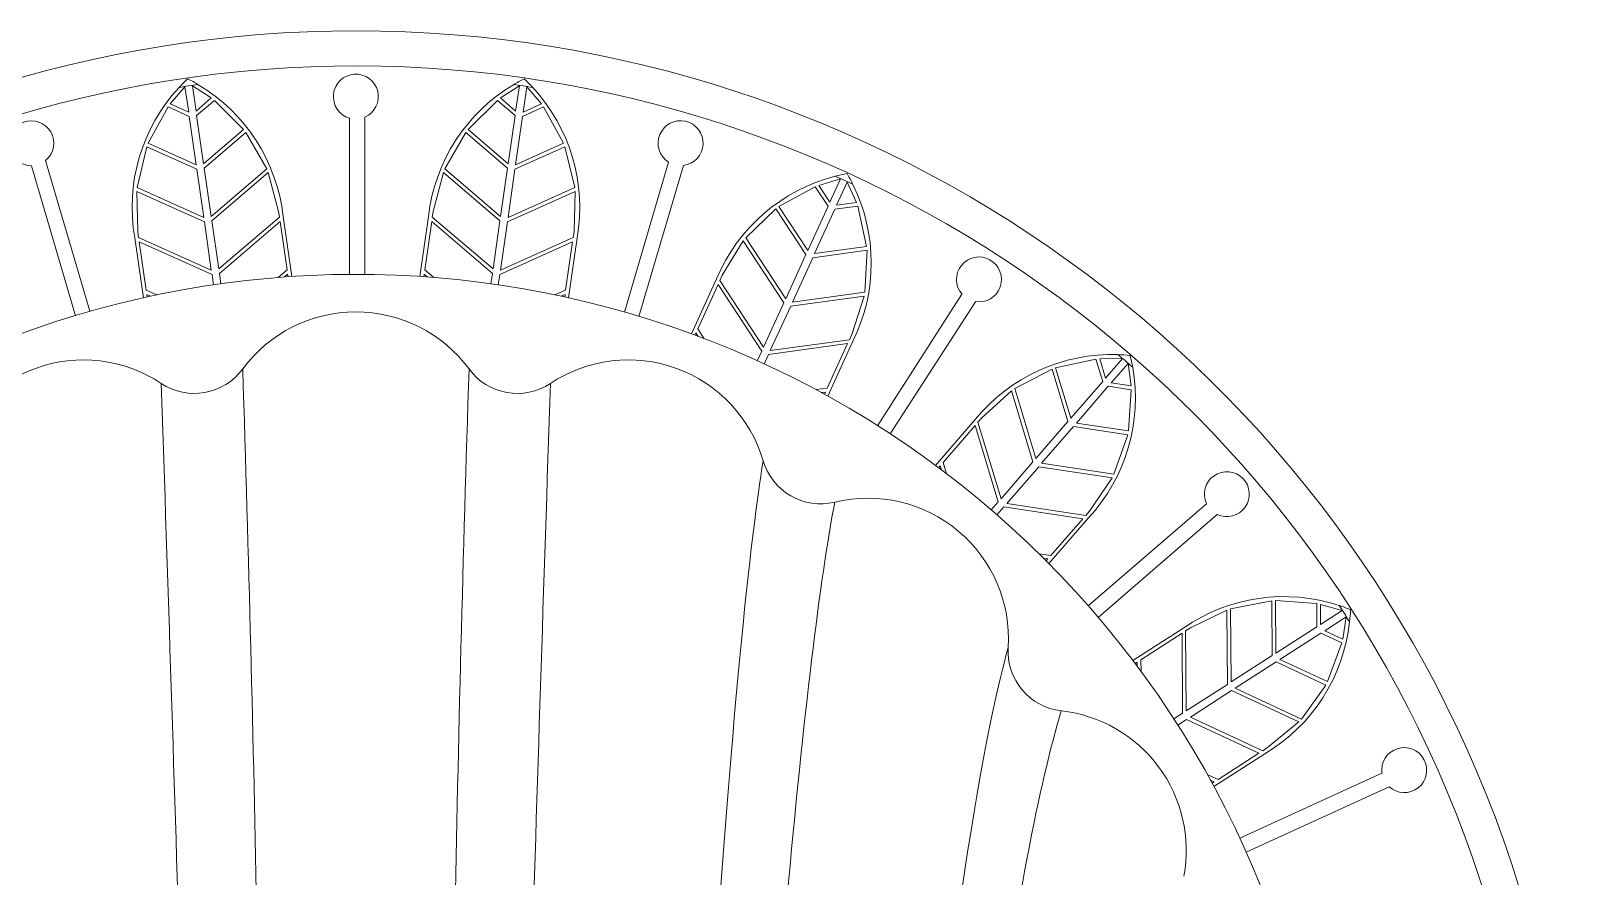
# Model space of a CAD drawing. Header units: millimetres. Extents: x -18512 to 101824, y -95768 to 52898.
# Drawn here: x 16634.44 to 16675.55, y -58143.49 to -58120.96 of the extents above; entities that cross this region are included whole.
import ezdxf

# ---------------------------------------------------------------- set-up
doc = ezdxf.new("R2010")
doc.units = ezdxf.units.MM
doc.header["$LTSCALE"] = 25
doc.layers.get('0').update_dxf_attribs({"color": 254, "lineweight": 0})
doc.layers.add('027 Sanitry Ware', color=1, linetype='Continuous', lineweight=0)

# ---------------------------------------------------------------- blocks, each defined once
blk = doc.blocks.new('SE2')
at = {"layer": '027 Sanitry Ware', "linetype": 'Continuous'}
for p, q in [((111.718, 73.157), (112.238, 72.019)), ((112.349, 72.07), (111.826, 73.215)), ((111.824, 71.812), (111.561, 72.22)), ((110.47, 70.887), (109.646, 71.838)), ((109.559, 71.753), (110.378, 70.807)), ((110.552, 71.571), (110.814, 71.163)), ((110.039, 70.491), (109.672, 70.809)), ((107.883, 69.796), (108.935, 69.12)), ((109.001, 69.222), (107.942, 69.903)), ((108.886, 69.902), (109.253, 69.585)), ((108.699, 68.722), (108.257, 68.923)), ((107.759, 67.832), (108.2, 67.63)), ((108.06, 67.211), (106.852, 67.566)), ((106.825, 67.447), (108.026, 67.095)), ((107.911, 66.646), (107.431, 66.715)), ((107.26, 65.527), (107.74, 65.458)), ((107.724, 65.017), (106.465, 65.017)), ((106.473, 64.895), (107.724, 64.895)), ((107.74, 64.432), (107.26, 64.363)), ((107.431, 63.176), (107.911, 63.245)), ((108.019, 62.817), (106.812, 62.462)), ((106.853, 62.348), (108.054, 62.7))]:
    blk.add_line(p, q, dxfattribs=at)
at = {"layer": '027 Sanitry Ware', "color": 8, "linetype": 'Continuous'}
for p, q in [((110.365, 72.665), (110.415, 72.838)), ((110.415, 72.838), (110.526, 72.666)), ((110.576, 72.699), (110.466, 72.871)), ((110.466, 72.871), (110.644, 72.844)), ((110.644, 72.844), (110.576, 72.699)), ((110.674, 72.837), (110.596, 72.669)), ((110.984, 72.722), (110.674, 72.837)), ((110.359, 72.635), (110.335, 72.305)), ((110.545, 72.636), (110.359, 72.635)), ((110.526, 72.666), (110.365, 72.665)), ((110.756, 72.308), (110.545, 72.636)), ((110.596, 72.669), (110.807, 72.34)), ((110.807, 72.34), (110.984, 72.722)), ((111.011, 72.708), (110.826, 72.31)), ((111.284, 72.512), (111.011, 72.708)), ((111.037, 71.982), (111.284, 72.512)), ((111.307, 72.491), (111.056, 71.952)), ((111.512, 72.242), (111.307, 72.491)), ((110.335, 72.305), (110.756, 72.308)), ((110.775, 72.278), (110.337, 72.275)), ((110.337, 72.275), (110.401, 71.945)), ((110.986, 71.95), (110.775, 72.278)), ((110.826, 72.31), (111.037, 71.982)), ((111.267, 71.624), (111.537, 72.203)), ((111.286, 71.594), (111.556, 72.173)), ((111.537, 72.203), (111.512, 72.242)), ((111.556, 72.173), (111.767, 71.845)), ((110.401, 71.945), (110.986, 71.95)), ((111.006, 71.92), (110.411, 71.915)), ((110.411, 71.915), (110.553, 71.625)), ((111.217, 71.591), (111.006, 71.92)), ((111.056, 71.952), (111.267, 71.624)), ((111.767, 71.845), (111.727, 71.759)), ((111.772, 71.784), (111.786, 71.815)), ((111.786, 71.815), (111.797, 71.798)), ((110.553, 71.625), (110.578, 71.586)), ((110.578, 71.586), (111.217, 71.591)), ((110.597, 71.557), (111.236, 71.561)), ((110.808, 71.228), (110.597, 71.557)), ((111.236, 71.561), (111.281, 71.491)), ((111.332, 71.523), (111.286, 71.594)), ((108.438, 71.125), (108.616, 71.15)), ((108.616, 71.15), (108.592, 70.991)), ((108.647, 71.151), (108.619, 70.967)), ((108.977, 71.128), (108.647, 71.151)), ((110.902, 71.229), (110.808, 71.228)), ((110.827, 71.198), (110.861, 71.199)), ((110.838, 71.181), (110.827, 71.198)), ((108.399, 70.899), (108.398, 71.08)), ((108.398, 71.08), (108.553, 70.945)), ((108.592, 70.991), (108.438, 71.125)), ((108.914, 70.712), (108.977, 71.128)), ((109.007, 71.122), (108.941, 70.689)), ((109.324, 71.011), (109.007, 71.122)), ((108.553, 70.945), (108.399, 70.899)), ((108.58, 70.922), (108.402, 70.868)), ((108.875, 70.666), (108.58, 70.922)), ((108.619, 70.967), (108.914, 70.712)), ((109.236, 70.433), (109.324, 71.011)), ((109.352, 70.997), (109.263, 70.41)), ((109.619, 70.816), (109.352, 70.997)), ((108.402, 70.868), (108.472, 70.545)), ((109.558, 70.154), (109.654, 70.786)), ((109.654, 70.786), (109.619, 70.816)), ((108.472, 70.545), (108.875, 70.666)), ((108.941, 70.689), (109.236, 70.433)), ((109.585, 70.131), (109.68, 70.762)), ((109.68, 70.762), (109.975, 70.507)), ((108.902, 70.643), (108.482, 70.517)), ((109.197, 70.388), (108.902, 70.643)), ((108.482, 70.517), (108.637, 70.219)), ((109.263, 70.41), (109.558, 70.154)), ((109.975, 70.507), (109.961, 70.414)), ((109.997, 70.45), (110.002, 70.484)), ((110.002, 70.484), (110.018, 70.47)), ((108.637, 70.219), (109.197, 70.388)), ((109.224, 70.364), (108.655, 70.193)), ((109.519, 70.109), (109.224, 70.364)), ((108.655, 70.193), (108.872, 69.954)), ((108.907, 69.924), (109.519, 70.109)), ((108.934, 69.901), (109.545, 70.085)), ((109.545, 70.085), (109.609, 70.03)), ((109.648, 70.076), (109.585, 70.131)), ((108.872, 69.954), (108.907, 69.924)), ((109.229, 69.645), (108.934, 69.901)), ((109.319, 69.672), (109.229, 69.645)), ((109.256, 69.622), (109.288, 69.632)), ((109.271, 69.609), (109.256, 69.622)), ((106.984, 68.878), (107.148, 68.952)), ((107.148, 68.952), (107.17, 68.793)), ((107.501, 69.033), (107.177, 68.963)), ((107.177, 68.963), (107.202, 68.778)), ((107.557, 68.616), (107.501, 69.033)), ((107.866, 69.019), (107.53, 69.036)), ((107.53, 69.036), (107.59, 68.601)), ((107.945, 68.439), (107.866, 69.019)), ((108.204, 68.915), (107.897, 69.013)), ((107.897, 69.013), (107.977, 68.425)), ((107.011, 68.651), (106.959, 68.824)), ((106.959, 68.824), (107.145, 68.739)), ((107.17, 68.793), (106.984, 68.878)), ((108.246, 68.895), (108.204, 68.915)), ((108.332, 68.262), (108.246, 68.895)), ((108.278, 68.881), (108.633, 68.718)), ((108.364, 68.248), (108.278, 68.881)), ((107.145, 68.739), (107.011, 68.651)), ((107.177, 68.724), (107.022, 68.622)), ((107.532, 68.562), (107.177, 68.724)), ((107.202, 68.778), (107.557, 68.616)), ((108.633, 68.718), (108.646, 68.625)), ((108.67, 68.67), (108.666, 68.704)), ((108.666, 68.704), (108.684, 68.695)), ((107.022, 68.622), (107.18, 68.331)), ((107.18, 68.331), (107.532, 68.562)), ((107.59, 68.601), (107.945, 68.439)), ((107.565, 68.547), (107.198, 68.307)), ((107.92, 68.385), (107.565, 68.547)), ((107.198, 68.307), (107.43, 68.065)), ((107.43, 68.065), (107.92, 68.385)), ((107.952, 68.37), (107.455, 68.045)), ((108.307, 68.208), (107.952, 68.37)), ((107.977, 68.425), (108.332, 68.262)), ((107.772, 67.858), (108.307, 68.208)), ((107.805, 67.844), (108.339, 68.193)), ((108.339, 68.193), (108.416, 68.158)), ((108.441, 68.213), (108.364, 68.248)), ((107.455, 68.045), (107.73, 67.878)), ((107.73, 67.878), (107.772, 67.858)), ((108.16, 67.681), (107.805, 67.844)), ((108.239, 67.733), (108.16, 67.681)), ((108.192, 67.667), (108.221, 67.685)), ((108.211, 67.658), (108.192, 67.667)), ((107.028, 66.697), (106.702, 66.618)), ((107.267, 66.163), (107.028, 66.697)), ((107.382, 66.692), (107.06, 66.7)), ((107.06, 66.7), (107.302, 66.158)), ((106.674, 66.607), (106.383, 66.448)), ((106.846, 66.223), (106.674, 66.607)), ((106.702, 66.618), (106.881, 66.218)), ((107.428, 66.685), (107.382, 66.692)), ((107.689, 66.102), (107.428, 66.685)), ((107.463, 66.68), (107.849, 66.624)), ((107.724, 66.097), (107.463, 66.68)), ((107.849, 66.624), (107.888, 66.538)), ((107.898, 66.588), (107.884, 66.619)), ((107.884, 66.619), (107.905, 66.617)), ((106.221, 66.313), (106.359, 66.43)), ((106.359, 66.43), (106.424, 66.284)), ((106.383, 66.448), (106.459, 66.279)), ((106.311, 66.102), (106.213, 66.254)), ((106.213, 66.254), (106.416, 66.224)), ((106.424, 66.284), (106.221, 66.313)), ((106.416, 66.224), (106.311, 66.102)), ((106.451, 66.219), (106.33, 66.078)), ((106.837, 66.164), (106.451, 66.219)), ((106.459, 66.279), (106.846, 66.223)), ((106.881, 66.218), (107.267, 66.163)), ((106.564, 65.844), (106.837, 66.164)), ((106.872, 66.159), (106.588, 65.825)), ((107.259, 66.103), (106.872, 66.159)), ((106.879, 65.658), (107.259, 66.103)), ((107.294, 66.098), (106.908, 65.646)), ((107.68, 66.043), (107.294, 66.098)), ((107.302, 66.158), (107.689, 66.102)), ((107.807, 66.085), (107.724, 66.097)), ((106.33, 66.078), (106.564, 65.844)), ((107.266, 65.557), (107.68, 66.043)), ((107.301, 65.552), (107.715, 66.038)), ((107.715, 66.038), (107.799, 66.026)), ((106.588, 65.825), (106.879, 65.658)), ((106.908, 65.646), (107.22, 65.563)), ((107.22, 65.563), (107.266, 65.557)), ((107.687, 65.496), (107.301, 65.552)), ((107.748, 65.568), (107.687, 65.496)), ((107.722, 65.491), (107.744, 65.517)), ((107.742, 65.488), (107.722, 65.491)), ((107.301, 64.339), (107.687, 64.394)), ((107.687, 64.394), (107.748, 64.323)), ((107.722, 64.399), (107.742, 64.402)), ((107.744, 64.373), (107.722, 64.399)), ((106.879, 64.232), (106.588, 64.065)), ((107.259, 63.787), (106.879, 64.232)), ((107.22, 64.327), (106.908, 64.244)), ((106.908, 64.244), (107.294, 63.792)), ((107.266, 64.334), (107.22, 64.327)), ((107.68, 63.848), (107.266, 64.334)), ((107.715, 63.853), (107.301, 64.339)), ((106.564, 64.047), (106.33, 63.813)), ((106.837, 63.727), (106.564, 64.047)), ((106.588, 64.065), (106.872, 63.732)), ((107.799, 63.865), (107.715, 63.853)), ((106.213, 63.637), (106.311, 63.788)), ((106.311, 63.788), (106.416, 63.666)), ((106.33, 63.813), (106.451, 63.671)), ((106.872, 63.732), (107.259, 63.787)), ((107.302, 63.733), (107.06, 63.191)), ((107.294, 63.792), (107.68, 63.848)), ((107.689, 63.788), (107.302, 63.733)), ((107.428, 63.205), (107.689, 63.788)), ((107.463, 63.21), (107.724, 63.794)), ((107.724, 63.794), (107.807, 63.805)), ((106.416, 63.666), (106.213, 63.637)), ((106.459, 63.612), (106.383, 63.442)), ((106.451, 63.671), (106.837, 63.727)), ((106.846, 63.667), (106.459, 63.612)), ((106.674, 63.283), (106.846, 63.667)), ((106.881, 63.672), (106.702, 63.272)), ((107.267, 63.728), (106.881, 63.672)), ((107.028, 63.194), (107.267, 63.728)), ((106.221, 63.577), (106.424, 63.607)), ((106.359, 63.46), (106.221, 63.577)), ((106.424, 63.607), (106.359, 63.46)), ((106.383, 63.442), (106.674, 63.283)), ((106.702, 63.272), (107.028, 63.194)), ((107.849, 63.266), (107.463, 63.21)), ((107.888, 63.352), (107.849, 63.266)), ((107.884, 63.271), (107.898, 63.302)), ((107.905, 63.274), (107.884, 63.271)), ((107.06, 63.191), (107.382, 63.199)), ((107.382, 63.199), (107.428, 63.205))]:
    blk.add_line(p, q, dxfattribs=at)
at = {"layer": '027 Sanitry Ware', "linetype": 'Continuous'}
for centre, radius, start, end in [((115.523, 64.945), 9.75, 36.9414, 322.9997), ((115.523, 64.945), 9.469, 38.7091, 321.127), ((111.692, 73.335), 0.18, 318.0402, 278.5169), ((111.714, 72.372), 1.411, 157.7726, 161.7407), ((115.523, 64.945), 9.404, 122.2516, 123.202), ((110.351, 71.496), 1.411, 83.7137, 87.6819), ((110.351, 71.496), 1.411, 30.9027, 83.7137), ((111.714, 72.372), 1.411, 161.7407, 214.5518), ((115.523, 64.945), 7.8, 56.7986, 303.5213), ((109.483, 71.916), 0.18, 334.4038, 294.8806), ((112.336, 70.466), 1.125, 79.5001, 173.6083), ((115.523, 64.945), 9.404, 138.6152, 139.5656), ((108.715, 69.773), 1.411, 100.0774, 104.0456), ((108.715, 69.773), 1.411, 47.2664, 100.0774), ((109.776, 70.997), 1.411, 178.1044, 230.9155), ((109.776, 70.997), 1.411, 174.1363, 178.1044), ((110.741, 70.645), 0.48, 266.3917, 353.6083), ((110.64, 69.043), 1.125, 86.3917, 193.6083), ((107.764, 69.932), 0.18, 350.7675, 311.2442), ((107.631, 67.659), 1.411, 63.63, 116.441), ((107.631, 67.659), 1.411, 116.441, 120.4092), ((115.523, 64.945), 9.404, 154.9789, 155.9293), ((108.304, 69.133), 1.411, 190.4999, 194.468), ((108.304, 69.133), 1.411, 194.468, 247.2791), ((109.08, 68.665), 0.48, 286.3917, 13.6083), ((109.533, 67.126), 1.125, 106.3917, 213.6083), ((106.673, 67.544), 0.18, 7.1311, 327.6078), ((107.186, 65.326), 1.411, 79.9936, 132.8046), ((108.196, 66.237), 0.48, 306.3917, 33.6083), ((107.186, 65.326), 1.411, 132.8046, 136.7728), ((115.523, 64.945), 9.404, 171.3425, 172.2929), ((107.416, 66.929), 1.411, 206.8635, 210.8316), ((107.416, 66.929), 1.411, 210.8316, 263.6427), ((109.148, 64.945), 1.125, 126.3917, 233.6083), ((106.3, 64.945), 0.18, 23.4947, 343.9715), ((107.416, 62.961), 1.411, 96.3573, 149.1683), ((108.196, 63.653), 0.48, 326.3917, 53.6083), ((107.416, 62.961), 1.411, 149.1683, 153.1365), ((115.523, 64.945), 9.404, 187.7061, 188.6565), ((107.186, 64.565), 1.411, 223.2272, 227.1953), ((107.186, 64.565), 1.411, 227.1953, 280.0064), ((109.533, 62.765), 1.125, 146.3917, 253.6083), ((106.673, 62.347), 0.18, 39.8584, 0.3351)]:
    blk.add_arc(centre, radius, start, end, dxfattribs=at)
at = {"layer": '027 Sanitry Ware', "color": 8, "linetype": 'Continuous'}
for centre, radius, start, end in [((158.236, 1538.612), 1472.946, 268.068706, 268.257404), ((119.542, 410.054), 344.381, 268.15941, 268.90204), ((119.542, -280.164), 344.381, 91.09825, 91.84059), ((158.236, -1408.722), 1472.946, 91.741946, 91.931294)]:
    blk.add_arc(centre, radius, start, end, dxfattribs=at)
for points, knots in [([(111.218, 70.591), (111.79, 70.416), (112.789, 70.225), (115.585, 69.827), (117.383, 69.62), (121.649, 69.206), (124.119, 68.999), (129.538, 68.606), (132.488, 68.42), (138.616, 68.091), (141.794, 67.947), (148.089, 67.721), (151.205, 67.639), (157.08, 67.547), (159.836, 67.537), (163.292, 67.578), (164.248, 67.596), (165.144, 67.62)], [0, 0, 0, 0, 0.134911, 0.134911, 0.269822, 0.269822, 0.404733, 0.404733, 0.539644, 0.539644, 0.674555, 0.674555, 0.809466, 0.809466, 0.944377, 0.944377, 1, 1, 1, 1]), ([(110.711, 70.166), (111.298, 70.003), (112.32, 69.827), (115.17, 69.459), (116.999, 69.267), (120.124, 68.991), (121.149, 68.907), (122.231, 68.823)], [0, 0, 0, 0, 0.1345757, 0.1345757, 0.2691513, 0.2691513, 0.3287129, 0.3287129, 0.3287129, 0.3287129]), ([(109.546, 68.778), (110.168, 68.659), (111.243, 68.529), (114.218, 68.26), (116.12, 68.119), (120.602, 67.838), (123.184, 67.697), (128.817, 67.431), (131.869, 67.304), (138.185, 67.081), (141.449, 66.983), (147.906, 66.83), (151.097, 66.774), (157.124, 66.711), (159.958, 66.705), (163.683, 66.734), (164.81, 66.748), (165.858, 66.769)], [0, 0, 0, 0, 0.133828, 0.133828, 0.267656, 0.267656, 0.401484, 0.401484, 0.535312, 0.535312, 0.66914, 0.66914, 0.802967, 0.802967, 0.936795, 0.936795, 1, 1, 1, 1]), ([(109.215, 68.205), (109.847, 68.103), (110.936, 67.993), (113.947, 67.764), (115.869, 67.644), (120.395, 67.405), (122.998, 67.285), (128.674, 67.059), (131.746, 66.951), (138.099, 66.761), (141.381, 66.678), (147.869, 66.548), (151.075, 66.5), (157.133, 66.447), (159.982, 66.442), (163.761, 66.466), (164.922, 66.479), (166, 66.497)], [0, 0, 0, 0, 0.133621, 0.133621, 0.267241, 0.267241, 0.400862, 0.400862, 0.534483, 0.534483, 0.668103, 0.668103, 0.801724, 0.801724, 0.935345, 0.935345, 1, 1, 1, 1]), ([(109.215, 61.685), (109.847, 61.787), (110.936, 61.897), (113.947, 62.127), (115.869, 62.246), (120.395, 62.485), (122.998, 62.605), (128.674, 62.832), (131.746, 62.939), (138.099, 63.129), (141.381, 63.212), (147.869, 63.342), (151.075, 63.39), (157.133, 63.443), (159.982, 63.449), (163.761, 63.424), (164.922, 63.411), (166, 63.393)], [0, 0, 0, 0, 0.133621, 0.133621, 0.267241, 0.267241, 0.400862, 0.400862, 0.534483, 0.534483, 0.668103, 0.668103, 0.801724, 0.801724, 0.935345, 0.935345, 1, 1, 1, 1]), ([(109.546, 61.112), (110.168, 61.231), (111.243, 61.361), (114.218, 61.631), (116.12, 61.772), (120.602, 62.053), (123.184, 62.193), (128.817, 62.46), (131.869, 62.586), (138.185, 62.81), (141.449, 62.907), (147.906, 63.06), (151.097, 63.116), (157.124, 63.179), (159.958, 63.185), (163.683, 63.157), (164.81, 63.142), (165.858, 63.121)], [0, 0, 0, 0, 0.133828, 0.133828, 0.267656, 0.267656, 0.401484, 0.401484, 0.535312, 0.535312, 0.66914, 0.66914, 0.802967, 0.802967, 0.936795, 0.936795, 1, 1, 1, 1])]:
    blk.add_open_spline(points, degree=3, knots=knots, dxfattribs=at)

msp = doc.modelspace()

# ---------------------------------------------------------------- block references
at = {"xscale": 3.328501294135078, "yscale": 3.328501294135078, "zscale": 3.328501294135078, "rotation": 270}
msp.add_blockref('SE2', (16426.928, -57768.896, 0), dxfattribs=at)

doc.saveas('drawing.dxf')
